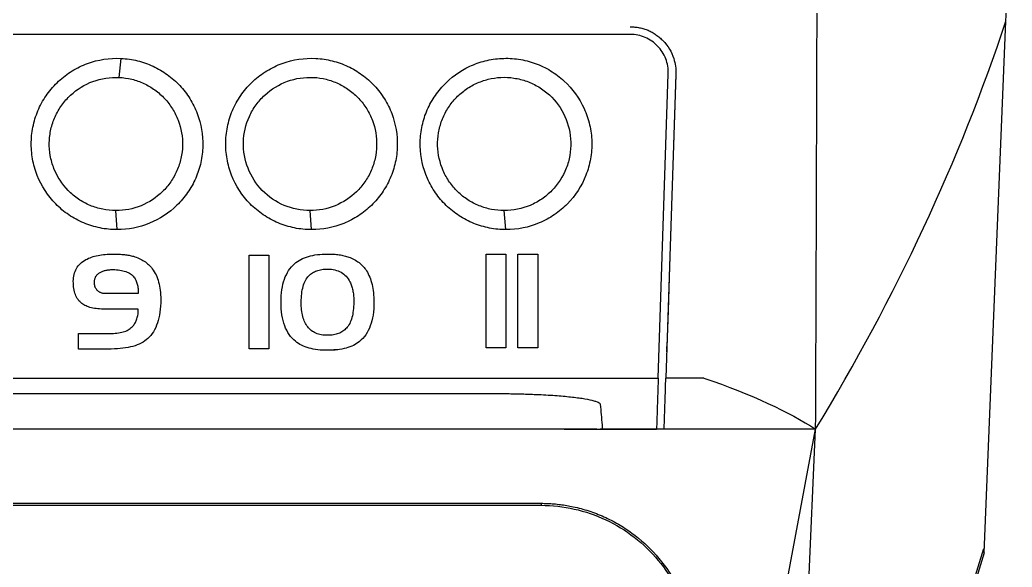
# Model space of a CAD drawing. Header units: inches. Extents: x 15 to 148, y 10 to 111.
# Drawn here: x 133.203 to 133.92, y 101.411 to 101.806 of the extents above; entities that cross this region are included whole.
import ezdxf

# ---------------------------------------------------------------- set-up
doc = ezdxf.new("R2010")
doc.units = ezdxf.units.IN
doc.header["$MEASUREMENT"] = 0
doc.layers.add('BLK_12AWG', color=7, linetype='Continuous')

# ---------------------------------------------------------------- blocks, each defined once
blk = doc.blocks.new('Varia')
at = {"color": 7, "linetype": 'Continuous'}
for p, q in [((165.7307, 100.0916), (165.7623, 100.8596)), ((165.2195, 100.8405), (162.0019, 100.8405)), ((164.4809, 100.7784), (164.4839, 100.8059)), ((165.2599, 100.3442), (165.2744, 100.7836)), ((165.2854, 100.7832), (165.2709, 100.3442)), ((165.2854, 100.7832), (165.2854, 100.7827)), ((165.2854, 100.7827), (165.2762, 100.5051)), ((164.478, 100.5585), (164.4764, 100.586)), ((164.759, 100.5585), (164.7569, 100.586)), ((165.0399, 100.5585), (165.0374, 100.586)), ((164.4251, 100.5094), (164.4269, 100.511)), ((164.4269, 100.511), (164.4288, 100.5125)), ((164.4288, 100.5125), (164.4308, 100.5139)), ((164.4308, 100.5139), (164.4331, 100.5152)), ((164.4331, 100.5152), (164.435, 100.5161)), ((164.435, 100.5161), (164.4369, 100.5171)), ((164.4369, 100.5171), (164.439, 100.5179)), ((164.439, 100.5179), (164.4411, 100.5187)), ((164.4411, 100.5187), (164.4434, 100.5195)), ((164.4434, 100.5195), (164.4456, 100.5201)), ((164.4456, 100.5201), (164.448, 100.5207)), ((164.448, 100.5207), (164.4505, 100.5213)), ((164.4505, 100.5213), (164.453, 100.5217)), ((164.453, 100.5217), (164.4556, 100.5222)), ((164.4556, 100.5222), (164.4583, 100.5225)), ((164.4583, 100.5225), (164.461, 100.5228)), ((164.461, 100.5228), (164.4639, 100.523)), ((164.4639, 100.523), (164.4668, 100.5232)), ((164.4668, 100.5232), (164.4698, 100.5233)), ((164.4698, 100.5233), (164.4728, 100.5233)), ((164.4728, 100.5233), (164.475, 100.5233)), ((164.475, 100.5233), (164.4771, 100.5233)), ((164.4771, 100.5233), (164.4791, 100.5232)), ((164.4791, 100.5232), (164.4811, 100.5231)), ((164.4811, 100.5231), (164.4831, 100.523)), ((164.4831, 100.523), (164.485, 100.5228)), ((164.485, 100.5228), (164.4868, 100.5227)), ((164.4868, 100.5227), (164.4886, 100.5225)), ((164.4886, 100.5225), (164.4904, 100.5223)), ((164.4904, 100.5223), (164.4921, 100.522)), ((164.4921, 100.522), (164.4938, 100.5217)), ((164.4938, 100.5217), (164.4955, 100.5215)), ((164.4955, 100.5215), (164.4971, 100.5211)), ((164.4971, 100.5211), (164.4986, 100.5208)), ((164.4986, 100.5208), (164.5001, 100.5204)), ((164.5001, 100.5204), (164.5016, 100.52)), ((164.5016, 100.52), (164.5037, 100.5193)), ((164.5037, 100.5193), (164.5058, 100.5186)), ((164.5058, 100.5186), (164.5079, 100.5178)), ((164.5079, 100.5178), (164.5099, 100.517)), ((164.5099, 100.517), (164.5118, 100.5161)), ((164.5118, 100.5161), (164.5137, 100.5151)), ((164.5137, 100.5151), (164.5155, 100.5141)), ((164.5155, 100.5141), (164.5172, 100.513)), ((164.5172, 100.513), (164.5189, 100.5118)), ((164.5189, 100.5118), (164.5205, 100.5106)), ((164.5205, 100.5106), (164.5221, 100.5093)), ((164.6688, 100.3863), (164.6688, 100.5218)), ((164.6688, 100.5218), (164.6975, 100.5218)), ((164.6975, 100.5218), (164.6975, 100.3863)), ((164.7344, 100.5091), (164.7365, 100.5109)), ((164.7365, 100.5109), (164.7387, 100.5125)), ((164.7387, 100.5125), (164.741, 100.514)), ((164.741, 100.514), (164.7435, 100.5153)), ((164.7435, 100.5153), (164.7461, 100.5166)), ((164.7461, 100.5166), (164.7488, 100.5178)), ((164.7488, 100.5178), (164.7516, 100.5188)), ((164.7516, 100.5188), (164.7545, 100.5198)), ((164.7545, 100.5198), (164.7575, 100.5206)), ((164.7575, 100.5206), (164.7607, 100.5213)), ((164.7607, 100.5213), (164.764, 100.5219)), ((164.764, 100.5219), (164.7674, 100.5224)), ((164.7674, 100.5224), (164.7709, 100.5228)), ((164.7709, 100.5228), (164.7745, 100.5231)), ((164.7745, 100.5231), (164.7783, 100.5233)), ((164.7783, 100.5233), (164.7821, 100.5233)), ((164.7821, 100.5233), (164.7844, 100.5233)), ((164.7844, 100.5233), (164.7866, 100.5232)), ((164.7866, 100.5232), (164.7887, 100.5231)), ((164.7887, 100.5231), (164.7908, 100.523)), ((164.7908, 100.523), (164.7929, 100.5229)), ((164.7929, 100.5229), (164.7949, 100.5227)), ((164.7949, 100.5227), (164.7969, 100.5224)), ((164.7969, 100.5224), (164.7988, 100.5222)), ((164.7988, 100.5222), (164.8007, 100.5219)), ((164.8007, 100.5219), (164.8026, 100.5216)), ((164.8026, 100.5216), (164.8044, 100.5212)), ((164.8044, 100.5212), (164.8061, 100.5208)), ((164.8061, 100.5208), (164.8079, 100.5203)), ((164.8079, 100.5203), (164.8095, 100.5199)), ((164.8095, 100.5199), (164.8112, 100.5194)), ((164.8112, 100.5194), (164.8128, 100.5188)), ((164.8128, 100.5188), (164.8149, 100.5181)), ((164.8149, 100.5181), (164.8169, 100.5172)), ((164.8169, 100.5172), (164.8188, 100.5163)), ((164.8188, 100.5163), (164.8207, 100.5153)), ((164.8207, 100.5153), (164.8225, 100.5143)), ((164.8225, 100.5143), (164.8243, 100.5132)), ((164.8243, 100.5132), (164.826, 100.5121)), ((164.826, 100.5121), (164.8276, 100.5109)), ((164.8276, 100.5109), (164.8292, 100.5096)), ((165.0112, 100.5233), (165.0399, 100.5233)), ((165.0112, 100.3879), (165.0112, 100.5233)), ((165.0399, 100.5233), (165.0399, 100.3879)), ((165.0572, 100.5233), (165.0859, 100.5233)), ((165.0572, 100.3879), (165.0572, 100.5233)), ((165.0859, 100.5233), (165.0859, 100.3879)), ((164.4166, 100.4961), (164.4174, 100.4982)), ((164.4174, 100.4982), (164.4183, 100.5003)), ((164.4183, 100.5003), (164.4194, 100.5023)), ((164.4194, 100.5023), (164.4206, 100.5042)), ((164.4206, 100.5042), (164.4219, 100.506)), ((164.4219, 100.506), (164.4234, 100.5078)), ((164.4234, 100.5078), (164.4251, 100.5094)), ((164.4517, 100.4955), (164.4526, 100.4961)), ((164.4526, 100.4961), (164.4535, 100.4967)), ((164.4535, 100.4967), (164.4544, 100.4972)), ((164.4544, 100.4972), (164.4555, 100.4977)), ((164.4555, 100.4977), (164.4565, 100.4982)), ((164.4565, 100.4982), (164.4576, 100.4986)), ((164.4576, 100.4986), (164.4587, 100.499)), ((164.4587, 100.499), (164.4598, 100.4993)), ((164.4598, 100.4993), (164.461, 100.4996)), ((164.461, 100.4996), (164.4622, 100.4999)), ((164.4622, 100.4999), (164.4635, 100.5001)), ((164.4635, 100.5001), (164.4648, 100.5003)), ((164.4648, 100.5003), (164.4661, 100.5005)), ((164.4661, 100.5005), (164.4675, 100.5006)), ((164.4675, 100.5006), (164.4689, 100.5007)), ((164.4689, 100.5007), (164.4704, 100.5008)), ((164.4704, 100.5008), (164.4719, 100.5008)), ((164.4719, 100.5008), (164.4746, 100.5008)), ((164.4746, 100.5008), (164.4771, 100.5006)), ((164.4771, 100.5006), (164.4796, 100.5004)), ((164.4796, 100.5004), (164.482, 100.5001)), ((164.482, 100.5001), (164.4843, 100.4997)), ((164.4843, 100.4997), (164.4864, 100.4992)), ((164.4864, 100.4992), (164.4885, 100.4987)), ((164.4885, 100.4987), (164.4905, 100.498)), ((164.4905, 100.498), (164.4924, 100.4973)), ((164.4924, 100.4973), (164.4941, 100.4965)), ((164.4941, 100.4965), (164.4958, 100.4956)), ((164.5221, 100.5093), (164.5236, 100.508)), ((164.5236, 100.508), (164.525, 100.5066)), ((164.525, 100.5066), (164.5264, 100.5051)), ((164.5264, 100.5051), (164.5277, 100.5036)), ((164.5277, 100.5036), (164.5289, 100.502)), ((164.5289, 100.502), (164.5304, 100.4999)), ((164.5304, 100.4999), (164.5318, 100.4977)), ((164.5318, 100.4977), (164.5331, 100.4954)), ((164.7226, 100.4934), (164.7242, 100.4965)), ((164.7242, 100.4965), (164.7259, 100.4994)), ((164.7259, 100.4994), (164.7278, 100.502)), ((164.7278, 100.502), (164.7299, 100.5046)), ((164.7299, 100.5046), (164.7321, 100.5069)), ((164.7321, 100.5069), (164.7344, 100.5091)), ((164.7589, 100.4952), (164.7603, 100.4961)), ((164.7603, 100.4961), (164.7617, 100.497)), ((164.7617, 100.497), (164.7632, 100.4978)), ((164.7632, 100.4978), (164.7648, 100.4985)), ((164.7648, 100.4985), (164.7665, 100.4992)), ((164.7665, 100.4992), (164.7682, 100.4997)), ((164.7682, 100.4997), (164.77, 100.5002)), ((164.77, 100.5002), (164.7718, 100.5006)), ((164.7718, 100.5006), (164.7738, 100.501)), ((164.7738, 100.501), (164.7757, 100.5012)), ((164.7757, 100.5012), (164.7778, 100.5014)), ((164.7778, 100.5014), (164.7799, 100.5015)), ((164.7799, 100.5015), (164.7821, 100.5016)), ((164.7821, 100.5016), (164.7849, 100.5015)), ((164.7849, 100.5015), (164.7876, 100.5013)), ((164.7876, 100.5013), (164.7902, 100.5009)), ((164.7902, 100.5009), (164.7927, 100.5004)), ((164.7927, 100.5004), (164.7951, 100.4997)), ((164.7951, 100.4997), (164.7974, 100.499)), ((164.7974, 100.499), (164.7996, 100.498)), ((164.7996, 100.498), (164.8017, 100.4969)), ((164.8017, 100.4969), (164.8037, 100.4957)), ((164.8292, 100.5096), (164.8307, 100.5083)), ((164.8307, 100.5083), (164.8321, 100.5069)), ((164.8321, 100.5069), (164.8335, 100.5055)), ((164.8335, 100.5055), (164.8348, 100.5039)), ((164.8348, 100.5039), (164.8361, 100.5024)), ((164.8361, 100.5024), (164.8373, 100.5007)), ((164.8373, 100.5007), (164.8384, 100.4991)), ((164.8384, 100.4991), (164.8397, 100.4969)), ((164.8397, 100.4969), (164.8409, 100.4947)), ((165.2762, 100.5051), (165.2741, 100.4418)), ((164.4148, 100.4839), (164.4149, 100.4865)), ((164.4149, 100.4812), (164.4148, 100.4839)), ((164.4149, 100.4865), (164.4151, 100.489)), ((164.4151, 100.489), (164.4155, 100.4915)), ((164.4155, 100.4915), (164.416, 100.4938)), ((164.416, 100.4938), (164.4166, 100.4961)), ((164.4453, 100.4835), (164.4454, 100.4846)), ((164.4453, 100.4824), (164.4453, 100.4835)), ((164.4453, 100.4815), (164.4453, 100.4824)), ((164.4454, 100.4846), (164.4455, 100.4856)), ((164.4455, 100.4856), (164.4457, 100.4866)), ((164.4457, 100.4866), (164.446, 100.4876)), ((164.446, 100.4876), (164.4463, 100.4886)), ((164.4463, 100.4886), (164.4467, 100.4895)), ((164.4467, 100.4895), (164.4471, 100.4904)), ((164.4471, 100.4904), (164.4476, 100.4912)), ((164.4476, 100.4912), (164.4481, 100.492)), ((164.4481, 100.492), (164.4487, 100.4928)), ((164.4487, 100.4928), (164.4494, 100.4935)), ((164.4494, 100.4935), (164.4501, 100.4942)), ((164.4501, 100.4942), (164.4508, 100.4949)), ((164.4508, 100.4949), (164.4517, 100.4955)), ((164.4958, 100.4956), (164.4973, 100.4946)), ((164.4973, 100.4946), (164.4988, 100.4935)), ((164.4988, 100.4935), (164.5001, 100.4923)), ((164.5001, 100.4923), (164.5014, 100.4911)), ((164.5014, 100.4911), (164.5025, 100.4897)), ((164.5025, 100.4897), (164.5033, 100.4887)), ((164.5033, 100.4887), (164.504, 100.4876)), ((164.504, 100.4876), (164.5046, 100.4865)), ((164.5046, 100.4865), (164.5052, 100.4853)), ((164.5052, 100.4853), (164.5058, 100.484)), ((164.5058, 100.484), (164.5063, 100.4827)), ((164.5063, 100.4827), (164.5068, 100.4813)), ((164.5331, 100.4954), (164.5343, 100.4931)), ((164.5343, 100.4931), (164.5353, 100.4906)), ((164.5353, 100.4906), (164.5364, 100.4881)), ((164.5364, 100.4881), (164.5373, 100.4854)), ((164.5373, 100.4854), (164.5381, 100.4827)), ((164.5381, 100.4827), (164.5388, 100.4799)), ((164.7177, 100.4796), (164.7187, 100.4833)), ((164.7187, 100.4833), (164.7199, 100.4869)), ((164.7199, 100.4869), (164.7211, 100.4902)), ((164.7211, 100.4902), (164.7226, 100.4934)), ((164.7484, 100.481), (164.7493, 100.4831)), ((164.7493, 100.4831), (164.7503, 100.4851)), ((164.7503, 100.4851), (164.7514, 100.487)), ((164.7514, 100.487), (164.7526, 100.4887)), ((164.7526, 100.4887), (164.7538, 100.4904)), ((164.7538, 100.4904), (164.7552, 100.4919)), ((164.7552, 100.4919), (164.7563, 100.493)), ((164.7563, 100.493), (164.7576, 100.4941)), ((164.7576, 100.4941), (164.7589, 100.4952)), ((164.8037, 100.4957), (164.8055, 100.4943)), ((164.8055, 100.4943), (164.8073, 100.4928)), ((164.8073, 100.4928), (164.8089, 100.4911)), ((164.8089, 100.4911), (164.8105, 100.4893)), ((164.8105, 100.4893), (164.8119, 100.4873)), ((164.8119, 100.4873), (164.8133, 100.4852)), ((164.8133, 100.4852), (164.8145, 100.483)), ((164.8145, 100.483), (164.8152, 100.4816)), ((164.8409, 100.4947), (164.842, 100.4924)), ((164.842, 100.4924), (164.8431, 100.49)), ((164.8431, 100.49), (164.844, 100.4875)), ((164.844, 100.4875), (164.8449, 100.4849)), ((164.8449, 100.4849), (164.8457, 100.4822)), ((164.8457, 100.4822), (164.8464, 100.4794)), ((164.415, 100.4785), (164.4149, 100.4812)), ((164.4152, 100.4759), (164.415, 100.4785)), ((164.4156, 100.4735), (164.4152, 100.4759)), ((164.416, 100.4711), (164.4156, 100.4735)), ((164.4165, 100.4689), (164.416, 100.4711)), ((164.4172, 100.4667), (164.4165, 100.4689)), ((164.4454, 100.4806), (164.4453, 100.4815)), ((164.4454, 100.4798), (164.4454, 100.4806)), ((164.4456, 100.4789), (164.4454, 100.4798)), ((164.4457, 100.4781), (164.4456, 100.4789)), ((164.4459, 100.4773), (164.4457, 100.4781)), ((164.4461, 100.4766), (164.4459, 100.4773)), ((164.4464, 100.4758), (164.4461, 100.4766)), ((164.4466, 100.4751), (164.4464, 100.4758)), ((164.4469, 100.4744), (164.4466, 100.4751)), ((164.4473, 100.4737), (164.4469, 100.4744)), ((164.4477, 100.4731), (164.4473, 100.4737)), ((164.4481, 100.4724), (164.4477, 100.4731)), ((164.4486, 100.4718), (164.4481, 100.4724)), ((164.449, 100.4712), (164.4486, 100.4718)), ((164.4496, 100.4706), (164.449, 100.4712)), ((164.4501, 100.4701), (164.4496, 100.4706)), ((164.4507, 100.4696), (164.4501, 100.4701)), ((164.4513, 100.4691), (164.4507, 100.4696)), ((164.452, 100.4686), (164.4513, 100.4691)), ((164.4527, 100.4682), (164.452, 100.4686)), ((164.4534, 100.4678), (164.4527, 100.4682)), ((164.4541, 100.4675), (164.4534, 100.4678)), ((164.4549, 100.4672), (164.4541, 100.4675)), ((164.5068, 100.4813), (164.5072, 100.4798)), ((164.5072, 100.4798), (164.5075, 100.4783)), ((164.5075, 100.4783), (164.5079, 100.4768)), ((164.5079, 100.4768), (164.5081, 100.4751)), ((164.5081, 100.4751), (164.5083, 100.4734)), ((164.5083, 100.4734), (164.5085, 100.4717)), ((164.5085, 100.4717), (164.5086, 100.4699)), ((164.5086, 100.4699), (164.5087, 100.468)), ((164.5087, 100.468), (164.5087, 100.4661)), ((164.5388, 100.4799), (164.5394, 100.477)), ((164.5394, 100.477), (164.5399, 100.474)), ((164.5399, 100.474), (164.5404, 100.4709)), ((164.5404, 100.4709), (164.5407, 100.4677)), ((164.5407, 100.4677), (164.5409, 100.4644)), ((164.7153, 100.4631), (164.7157, 100.4675)), ((164.7157, 100.4675), (164.7162, 100.4717)), ((164.7162, 100.4717), (164.7169, 100.4757)), ((164.7169, 100.4757), (164.7177, 100.4796)), ((164.7448, 100.466), (164.7452, 100.4688)), ((164.7452, 100.4688), (164.7457, 100.4715)), ((164.7457, 100.4715), (164.7462, 100.474)), ((164.7462, 100.474), (164.7469, 100.4765)), ((164.7469, 100.4765), (164.7476, 100.4788)), ((164.7476, 100.4788), (164.7484, 100.481)), ((164.8152, 100.4816), (164.8158, 100.4802)), ((164.8158, 100.4802), (164.8164, 100.4788)), ((164.8164, 100.4788), (164.8169, 100.4773)), ((164.8169, 100.4773), (164.8174, 100.4758)), ((164.8174, 100.4758), (164.8178, 100.4743)), ((164.8178, 100.4743), (164.8182, 100.4727)), ((164.8182, 100.4727), (164.8186, 100.4711)), ((164.8186, 100.4711), (164.8189, 100.4694)), ((164.8189, 100.4694), (164.8192, 100.4677)), ((164.8192, 100.4677), (164.8194, 100.466)), ((164.8464, 100.4794), (164.847, 100.4765)), ((164.847, 100.4765), (164.8476, 100.4736)), ((164.8476, 100.4736), (164.848, 100.4705)), ((164.848, 100.4705), (164.8484, 100.4674)), ((164.4179, 100.4647), (164.4172, 100.4667)), ((164.4187, 100.4627), (164.4179, 100.4647)), ((164.4196, 100.4609), (164.4187, 100.4627)), ((164.4206, 100.4591), (164.4196, 100.4609)), ((164.4217, 100.4575), (164.4206, 100.4591)), ((164.4229, 100.4559), (164.4217, 100.4575)), ((164.4242, 100.4545), (164.4229, 100.4559)), ((164.4256, 100.4531), (164.4242, 100.4545)), ((164.427, 100.4519), (164.4256, 100.4531)), ((164.4558, 100.4669), (164.4549, 100.4672)), ((164.4566, 100.4667), (164.4558, 100.4669)), ((164.4575, 100.4665), (164.4566, 100.4667)), ((164.4585, 100.4664), (164.4575, 100.4665)), ((164.4594, 100.4662), (164.4585, 100.4664)), ((164.4604, 100.4661), (164.4594, 100.4662)), ((164.4615, 100.4661), (164.4604, 100.4661)), ((164.4626, 100.4661), (164.4615, 100.4661)), ((164.5409, 100.4644), (164.5411, 100.461)), ((164.5411, 100.461), (164.5411, 100.4575)), ((164.5411, 100.4575), (164.5411, 100.4527)), ((164.715, 100.4538), (164.7151, 100.4586)), ((164.7151, 100.449), (164.715, 100.4538)), ((164.7151, 100.4586), (164.7153, 100.4631)), ((164.7441, 100.4569), (164.7443, 100.4601)), ((164.7441, 100.4537), (164.7441, 100.4569)), ((164.7441, 100.4508), (164.7441, 100.4537)), ((164.7443, 100.4601), (164.7445, 100.4631)), ((164.7445, 100.4631), (164.7448, 100.466)), ((164.8194, 100.466), (164.8196, 100.4642)), ((164.8196, 100.4642), (164.8198, 100.4624)), ((164.8198, 100.4624), (164.8199, 100.4606)), ((164.8199, 100.4606), (164.8199, 100.4587)), ((164.8199, 100.4587), (164.82, 100.4568)), ((164.82, 100.4538), (164.8199, 100.4506)), ((164.82, 100.4568), (164.82, 100.4538)), ((164.8484, 100.4674), (164.8487, 100.4641)), ((164.8487, 100.4641), (164.8489, 100.4608)), ((164.8489, 100.4608), (164.849, 100.4574)), ((164.849, 100.4574), (164.8491, 100.4538)), ((164.8491, 100.4538), (164.849, 100.4489)), ((164.4284, 100.4509), (164.427, 100.4519)), ((164.4299, 100.4499), (164.4284, 100.4509)), ((164.4315, 100.4491), (164.4299, 100.4499)), ((164.4332, 100.4483), (164.4315, 100.4491)), ((164.435, 100.4475), (164.4332, 100.4483)), ((164.4369, 100.4468), (164.435, 100.4475)), ((164.4389, 100.4462), (164.4369, 100.4468)), ((164.441, 100.4456), (164.4389, 100.4462)), ((164.4431, 100.4452), (164.441, 100.4456)), ((164.4454, 100.4447), (164.4431, 100.4452)), ((164.4478, 100.4444), (164.4454, 100.4447)), ((164.4502, 100.4441), (164.4478, 100.4444)), ((164.4528, 100.4439), (164.4502, 100.4441)), ((164.4554, 100.4437), (164.4528, 100.4439)), ((164.4582, 100.4436), (164.4554, 100.4437)), ((164.461, 100.4436), (164.4582, 100.4436)), ((164.5087, 100.4436), (164.461, 100.4436)), ((164.5085, 100.438), (164.5086, 100.4398)), ((164.5086, 100.4398), (164.5087, 100.4417)), ((164.5087, 100.4417), (164.5087, 100.4436)), ((164.54, 100.4392), (164.5393, 100.4351)), ((164.5405, 100.4435), (164.54, 100.4392)), ((164.5408, 100.448), (164.5405, 100.4435)), ((164.5411, 100.4527), (164.5408, 100.448)), ((164.7153, 100.4442), (164.7151, 100.449)), ((164.7157, 100.4397), (164.7153, 100.4442)), ((164.7163, 100.4354), (164.7157, 100.4397)), ((164.7442, 100.448), (164.7441, 100.4508)), ((164.7444, 100.4452), (164.7442, 100.448)), ((164.7447, 100.4426), (164.7444, 100.4452)), ((164.745, 100.4401), (164.7447, 100.4426)), ((164.7454, 100.4376), (164.745, 100.4401)), ((164.8189, 100.439), (164.8185, 100.4364)), ((164.8193, 100.4417), (164.8189, 100.439)), ((164.8196, 100.4446), (164.8193, 100.4417)), ((164.8198, 100.4476), (164.8196, 100.4446)), ((164.8199, 100.4506), (164.8198, 100.4476)), ((164.8483, 100.4396), (164.8478, 100.4352)), ((164.8488, 100.4442), (164.8483, 100.4396)), ((164.849, 100.4489), (164.8488, 100.4442)), ((165.2741, 100.4418), (165.2724, 100.3899)), ((164.5045, 100.4243), (164.5052, 100.4256)), ((164.5052, 100.4256), (164.5058, 100.427)), ((164.5058, 100.427), (164.5063, 100.4284)), ((164.5063, 100.4284), (164.5068, 100.4299)), ((164.5068, 100.4299), (164.5073, 100.4314)), ((164.5073, 100.4314), (164.5077, 100.433)), ((164.5077, 100.433), (164.508, 100.4346)), ((164.508, 100.4346), (164.5083, 100.4363)), ((164.5083, 100.4363), (164.5085, 100.438)), ((164.5376, 100.4274), (164.5365, 100.4238)), ((164.5385, 100.4312), (164.5376, 100.4274)), ((164.5393, 100.4351), (164.5385, 100.4312)), ((164.717, 100.4312), (164.7163, 100.4354)), ((164.7179, 100.4272), (164.717, 100.4312)), ((164.719, 100.4234), (164.7179, 100.4272)), ((164.7459, 100.4353), (164.7454, 100.4376)), ((164.7464, 100.433), (164.7459, 100.4353)), ((164.747, 100.4308), (164.7464, 100.433)), ((164.7477, 100.4287), (164.747, 100.4308)), ((164.7485, 100.4267), (164.7477, 100.4287)), ((164.7494, 100.4248), (164.7485, 100.4267)), ((164.7503, 100.423), (164.7494, 100.4248)), ((164.815, 100.4249), (164.8141, 100.4229)), ((164.8159, 100.4269), (164.815, 100.4249)), ((164.8166, 100.4291), (164.8159, 100.4269)), ((164.8173, 100.4314), (164.8166, 100.4291)), ((164.818, 100.4338), (164.8173, 100.4314)), ((164.8185, 100.4364), (164.818, 100.4338)), ((164.8462, 100.427), (164.8451, 100.4232)), ((164.847, 100.431), (164.8462, 100.427)), ((164.8478, 100.4352), (164.847, 100.431)), ((164.4825, 100.4097), (164.4847, 100.4102)), ((164.4847, 100.4102), (164.4867, 100.4107)), ((164.4867, 100.4107), (164.4887, 100.4114)), ((164.4887, 100.4114), (164.4906, 100.4121)), ((164.4906, 100.4121), (164.4924, 100.4129)), ((164.4924, 100.4129), (164.4941, 100.4138)), ((164.4941, 100.4138), (164.4957, 100.4147)), ((164.4957, 100.4147), (164.4972, 100.4158)), ((164.4972, 100.4158), (164.4986, 100.417)), ((164.4986, 100.417), (164.4999, 100.4182)), ((164.4999, 100.4182), (164.5012, 100.4195)), ((164.5012, 100.4195), (164.5021, 100.4206)), ((164.5021, 100.4206), (164.5029, 100.4218)), ((164.5029, 100.4218), (164.5037, 100.423)), ((164.5037, 100.423), (164.5045, 100.4243)), ((164.5307, 100.4111), (164.5288, 100.4084)), ((164.5323, 100.414), (164.5307, 100.4111)), ((164.5339, 100.4171), (164.5323, 100.414)), ((164.5352, 100.4203), (164.5339, 100.4171)), ((164.5365, 100.4238), (164.5352, 100.4203)), ((164.7202, 100.4198), (164.719, 100.4234)), ((164.7216, 100.4163), (164.7202, 100.4198)), ((164.7231, 100.4131), (164.7216, 100.4163)), ((164.7248, 100.41), (164.7231, 100.4131)), ((164.7513, 100.4213), (164.7503, 100.423)), ((164.7523, 100.4196), (164.7513, 100.4213)), ((164.7535, 100.4181), (164.7523, 100.4196)), ((164.7547, 100.4166), (164.7535, 100.4181)), ((164.7559, 100.4152), (164.7547, 100.4166)), ((164.7573, 100.4139), (164.7559, 100.4152)), ((164.7587, 100.4127), (164.7573, 100.4139)), ((164.7603, 100.4116), (164.7587, 100.4127)), ((164.7619, 100.4107), (164.7603, 100.4116)), ((164.7635, 100.4097), (164.7619, 100.4107)), ((164.8028, 100.4108), (164.8013, 100.4099)), ((164.8043, 100.4117), (164.8028, 100.4108)), ((164.8057, 100.4127), (164.8043, 100.4117)), ((164.807, 100.4138), (164.8057, 100.4127)), ((164.8083, 100.415), (164.807, 100.4138)), ((164.8095, 100.4162), (164.8083, 100.415)), ((164.8107, 100.4177), (164.8095, 100.4162)), ((164.8119, 100.4193), (164.8107, 100.4177)), ((164.813, 100.4211), (164.8119, 100.4193)), ((164.8141, 100.4229), (164.813, 100.4211)), ((164.841, 100.4128), (164.8393, 100.4097)), ((164.8425, 100.4161), (164.841, 100.4128)), ((164.8439, 100.4195), (164.8425, 100.4161)), ((164.8451, 100.4232), (164.8439, 100.4195)), ((164.4222, 100.3861), (164.4222, 100.4086)), ((164.4222, 100.4086), (164.4703, 100.4086)), ((164.4703, 100.4086), (164.4729, 100.4087)), ((164.4729, 100.4087), (164.4755, 100.4088)), ((164.4755, 100.4088), (164.4779, 100.409)), ((164.4779, 100.409), (164.4802, 100.4093)), ((164.4802, 100.4093), (164.4825, 100.4097)), ((164.5156, 100.3961), (164.513, 100.3946)), ((164.518, 100.3977), (164.5156, 100.3961)), ((164.5203, 100.3994), (164.518, 100.3977)), ((164.5225, 100.4013), (164.5203, 100.3994)), ((164.5248, 100.4035), (164.5225, 100.4013)), ((164.5269, 100.4058), (164.5248, 100.4035)), ((164.5288, 100.4084), (164.5269, 100.4058)), ((164.7267, 100.4071), (164.7248, 100.41)), ((164.7287, 100.4043), (164.7267, 100.4071)), ((164.7309, 100.4018), (164.7287, 100.4043)), ((164.7332, 100.3994), (164.7309, 100.4018)), ((164.7358, 100.3972), (164.7332, 100.3994)), ((164.7378, 100.3956), (164.7358, 100.3972)), ((164.7653, 100.409), (164.7635, 100.4097)), ((164.7671, 100.4082), (164.7653, 100.409)), ((164.7691, 100.4076), (164.7671, 100.4082)), ((164.7711, 100.4071), (164.7691, 100.4076)), ((164.7731, 100.4067), (164.7711, 100.4071)), ((164.7753, 100.4063), (164.7731, 100.4067)), ((164.7775, 100.4061), (164.7753, 100.4063)), ((164.7798, 100.406), (164.7775, 100.4061)), ((164.7822, 100.4059), (164.7798, 100.406)), ((164.7844, 100.406), (164.7822, 100.4059)), ((164.7866, 100.4061), (164.7844, 100.406)), ((164.7886, 100.4063), (164.7866, 100.4061)), ((164.7906, 100.4066), (164.7886, 100.4063)), ((164.7926, 100.4069), (164.7906, 100.4066)), ((164.7944, 100.4074), (164.7926, 100.4069)), ((164.7962, 100.4079), (164.7944, 100.4074)), ((164.798, 100.4085), (164.7962, 100.4079)), ((164.7997, 100.4092), (164.798, 100.4085)), ((164.8013, 100.4099), (164.7997, 100.4092)), ((164.8283, 100.397), (164.8263, 100.3954)), ((164.8308, 100.3992), (164.8283, 100.397)), ((164.8332, 100.4015), (164.8308, 100.3992)), ((164.8354, 100.4041), (164.8332, 100.4015)), ((164.8374, 100.4068), (164.8354, 100.4041)), ((164.8393, 100.4097), (164.8374, 100.4068)), ((164.4697, 100.3861), (164.4222, 100.3861)), ((164.4742, 100.3862), (164.4697, 100.3861)), ((164.4785, 100.3864), (164.4742, 100.3862)), ((164.4826, 100.3867), (164.4785, 100.3864)), ((164.4866, 100.3871), (164.4826, 100.3867)), ((164.4904, 100.3876), (164.4866, 100.3871)), ((164.4941, 100.3883), (164.4904, 100.3876)), ((164.4976, 100.389), (164.4941, 100.3883)), ((164.501, 100.3899), (164.4976, 100.389)), ((164.5042, 100.3909), (164.501, 100.3899)), ((164.5073, 100.392), (164.5042, 100.3909)), ((164.5102, 100.3933), (164.5073, 100.392)), ((164.513, 100.3946), (164.5102, 100.3933)), ((164.6975, 100.3863), (164.6688, 100.3863)), ((164.74, 100.3941), (164.7378, 100.3956)), ((164.7423, 100.3928), (164.74, 100.3941)), ((164.7447, 100.3915), (164.7423, 100.3928)), ((164.7472, 100.3903), (164.7447, 100.3915)), ((164.7498, 100.3893), (164.7472, 100.3903)), ((164.7526, 100.3883), (164.7498, 100.3893)), ((164.7554, 100.3874), (164.7526, 100.3883)), ((164.7584, 100.3867), (164.7554, 100.3874)), ((164.7614, 100.386), (164.7584, 100.3867)), ((164.7646, 100.3855), (164.7614, 100.386)), ((164.7679, 100.385), (164.7646, 100.3855)), ((164.7713, 100.3846), (164.7679, 100.385)), ((164.7748, 100.3844), (164.7713, 100.3846)), ((164.7784, 100.3842), (164.7748, 100.3844)), ((164.7821, 100.3842), (164.7784, 100.3842)), ((164.7859, 100.3842), (164.7821, 100.3842)), ((164.7895, 100.3844), (164.7859, 100.3842)), ((164.7877, 100.3847), (164.7932, 100.3847)), ((164.793, 100.3846), (164.7895, 100.3844)), ((164.7968, 100.385), (164.7912, 100.385)), ((164.7964, 100.385), (164.793, 100.3846)), ((164.7996, 100.3854), (164.7964, 100.385)), ((164.8028, 100.386), (164.7996, 100.3854)), ((164.8059, 100.3866), (164.8028, 100.386)), ((164.8088, 100.3874), (164.8059, 100.3866)), ((164.8116, 100.3882), (164.8088, 100.3874)), ((164.8144, 100.3892), (164.8116, 100.3882)), ((164.817, 100.3902), (164.8144, 100.3892)), ((164.8195, 100.3914), (164.817, 100.3902)), ((164.8218, 100.3926), (164.8195, 100.3914)), ((164.8241, 100.394), (164.8218, 100.3926)), ((164.8263, 100.3954), (164.8241, 100.394)), ((165.0399, 100.3879), (165.0112, 100.3879)), ((165.0859, 100.3879), (165.0572, 100.3879)), ((165.2721, 100.382), (165.2722, 100.3847)), ((165.2721, 100.382), (165.2721, 100.382)), ((165.2722, 100.3858), (165.2724, 100.3899)), ((165.2722, 100.3858), (165.2722, 100.3847)), ((165.1712, 100.2703), (162.0982, 100.2703)), ((165.1238, 100.2703), (162.1458, 100.2703)), ((165.2684, 100.2703), (165.1762, 100.2703)), ((165.2684, 100.2703), (165.2684, 100.2709)), ((165.4873, 100.2703), (165.2684, 100.2703)), ((165.2823, 99.178), (165.4873, 100.2703)), ((165.4359, 99.1268), (165.4873, 100.2703)), ((161.9117, 100.1632), (165.0906, 100.1632)), ((161.9117, 100.1603), (165.0906, 100.1603)), ((165.0906, 100.1632), (165.0906, 100.1603)), ((165.7296, 100.0974), (165.4334, 99.1281)), ((165.7307, 100.0916), (165.4359, 99.1268))]:
    blk.add_line(p, q, dxfattribs=at)
blk.add_line((165.1787, 100.2764), (165.1787, 100.2703))
for points, knots in [([(165.7623, 100.8596), (165.7625, 100.9056), (165.7628, 100.9975), (165.7634, 101.1356), (165.7639, 101.2737), (165.7644, 101.412), (165.7649, 101.5505), (165.7653, 101.689), (165.7658, 101.8277), (165.7662, 101.9666), (165.767, 102.218), (165.7683, 102.6809), (165.7696, 103.272), (165.7705, 103.8457), (165.7709, 104.2129), (165.7711, 104.4589), (165.7711, 104.6164), (165.7712, 104.7739), (165.7712, 104.9314), (165.7712, 105.0889), (165.7711, 105.1939), (165.7711, 105.2464)], [0, 0, 0, 0, 0.0318897, 0.0637804, 0.0956713, 0.1275617, 0.1594511, 0.1913391, 0.2232255, 0.25511, 0.2869926, 0.396247, 0.5728626, 0.6908157, 0.7865121, 0.8220971, 0.8576797, 0.8932603, 0.9288397, 0.964419, 1, 1, 1, 1]), ([(165.2194, 100.8515), (165.2217, 100.8514), (165.2262, 100.8513), (165.2328, 100.8503), (165.2392, 100.8487), (165.2453, 100.8465), (165.2511, 100.8437), (165.2567, 100.8402), (165.2619, 100.8361), (165.2689, 100.8296), (165.2766, 100.8197), (165.2823, 100.807), (165.2852, 100.7946), (165.2854, 100.787), (165.2854, 100.7832)], [0, 0, 0, 0, 0.065064, 0.128149, 0.189858, 0.250834, 0.311744, 0.373256, 0.43602, 0.500647, 0.643205, 0.785825, 0.892478, 1, 1, 1, 1]), ([(165.2744, 100.7836), (165.2747, 100.7911), (165.2734, 100.7984), (165.2681, 100.8122), (165.2641, 100.8185), (165.2539, 100.829), (165.2477, 100.8332), (165.2342, 100.8389), (165.2269, 100.8405), (165.2195, 100.8405)], [0, 0, 0, 0, 0.25, 0.25, 0.5, 0.5, 0.75, 0.75, 1, 1, 1, 1]), ([(164.478, 100.5585), (164.4697, 100.5585), (164.4615, 100.5593), (164.4455, 100.5626), (164.4375, 100.565), (164.4223, 100.5714), (164.4151, 100.5753), (164.4015, 100.5845), (164.3951, 100.5899), (164.3779, 100.6074), (164.3687, 100.6216), (164.3597, 100.6444), (164.3574, 100.6525), (164.3545, 100.6687), (164.3539, 100.6769), (164.3543, 100.6933), (164.3553, 100.7016), (164.3589, 100.7176), (164.3615, 100.7254), (164.3683, 100.7405), (164.3724, 100.7477), (164.382, 100.761), (164.3875, 100.7672), (164.3996, 100.7784), (164.4061, 100.7834), (164.4201, 100.792), (164.4276, 100.7956), (164.4507, 100.8041), (164.4673, 100.8067), (164.4839, 100.8059)], [0, 0, 0, 0, 0.0625, 0.0625, 0.125, 0.125, 0.1875, 0.1875, 0.25, 0.25, 0.375, 0.375, 0.4375, 0.4375, 0.5, 0.5, 0.5625, 0.5625, 0.625, 0.625, 0.6875, 0.6875, 0.75, 0.75, 0.8125, 0.8125, 0.875, 0.875, 1, 1, 1, 1]), ([(164.4839, 100.8059), (164.4919, 100.8055), (164.4998, 100.8043), (164.5152, 100.8005), (164.5228, 100.7979), (164.5374, 100.7912), (164.5442, 100.7872), (164.5571, 100.7778), (164.5632, 100.7725), (164.5741, 100.7608), (164.5789, 100.7545), (164.5874, 100.741), (164.591, 100.7337), (164.5995, 100.7114), (164.6023, 100.6953), (164.6017, 100.6714), (164.6008, 100.6634), (164.5973, 100.6478), (164.5948, 100.6402), (164.5885, 100.6256), (164.5845, 100.6185), (164.5755, 100.6054), (164.5703, 100.5993), (164.5531, 100.5825), (164.5396, 100.5737), (164.5098, 100.5616), (164.4941, 100.5585), (164.478, 100.5585)], [0, 0, 0, 0, 0.0625, 0.0625, 0.125, 0.125, 0.1875, 0.1875, 0.25, 0.25, 0.3125, 0.3125, 0.375, 0.375, 0.5, 0.5, 0.5625, 0.5625, 0.625, 0.625, 0.6875, 0.6875, 0.75, 0.75, 0.875, 0.875, 1, 1, 1, 1]), ([(164.759, 100.5585), (164.7507, 100.5585), (164.7425, 100.5593), (164.7264, 100.5626), (164.7184, 100.565), (164.7033, 100.5714), (164.6961, 100.5753), (164.6824, 100.5846), (164.676, 100.5899), (164.6588, 100.6075), (164.6496, 100.6217), (164.6406, 100.6446), (164.6383, 100.6526), (164.6355, 100.6689), (164.6348, 100.6771), (164.6352, 100.6936), (164.6363, 100.7019), (164.64, 100.7179), (164.6426, 100.7257), (164.6494, 100.7408), (164.6536, 100.748), (164.6632, 100.7613), (164.6687, 100.7675), (164.6809, 100.7787), (164.6874, 100.7836), (164.7015, 100.7922), (164.709, 100.7958), (164.7321, 100.8042), (164.7487, 100.8067), (164.7653, 100.8058)], [0, 0, 0, 0, 0.0625, 0.0625, 0.125, 0.125, 0.1875, 0.1875, 0.25, 0.25, 0.375, 0.375, 0.4375, 0.4375, 0.5, 0.5, 0.5625, 0.5625, 0.625, 0.625, 0.6875, 0.6875, 0.75, 0.75, 0.8125, 0.8125, 0.875, 0.875, 1, 1, 1, 1]), ([(164.7653, 100.8058), (164.7733, 100.8054), (164.7812, 100.8042), (164.7966, 100.8004), (164.8042, 100.7977), (164.8187, 100.791), (164.8255, 100.787), (164.8383, 100.7776), (164.8444, 100.7722), (164.8552, 100.7606), (164.8601, 100.7543), (164.8685, 100.7407), (164.8721, 100.7335), (164.8805, 100.7112), (164.8833, 100.695), (164.8827, 100.6712), (164.8817, 100.6632), (164.8782, 100.6475), (164.8757, 100.64), (164.8693, 100.6254), (164.8654, 100.6183), (164.8563, 100.6052), (164.8512, 100.5992), (164.8397, 100.588), (164.8334, 100.583), (164.8201, 100.5743), (164.8131, 100.5706), (164.7907, 100.5616), (164.775, 100.5585), (164.759, 100.5585)], [0, 0, 0, 0, 0.0625, 0.0625, 0.125, 0.125, 0.1875, 0.1875, 0.25, 0.25, 0.3125, 0.3125, 0.375, 0.375, 0.5, 0.5, 0.5625, 0.5625, 0.625, 0.625, 0.6875, 0.6875, 0.75, 0.75, 0.8125, 0.8125, 0.875, 0.875, 1, 1, 1, 1]), ([(165.0399, 100.5585), (165.0319, 100.5585), (165.024, 100.5593), (165.0084, 100.5623), (165.0007, 100.5646), (164.9859, 100.5706), (164.9789, 100.5743), (164.9655, 100.5829), (164.9592, 100.588), (164.9478, 100.5991), (164.9427, 100.6051), (164.9335, 100.6183), (164.9296, 100.6253), (164.92, 100.6471), (164.9164, 100.6631), (164.9158, 100.687), (164.9164, 100.6951), (164.9191, 100.7108), (164.9211, 100.7185), (164.9268, 100.7334), (164.9304, 100.7407), (164.9388, 100.7542), (164.9436, 100.7605), (164.96, 100.7782), (164.973, 100.7876), (164.9947, 100.7978), (165.0022, 100.8004), (165.0176, 100.8042), (165.0256, 100.8054), (165.0336, 100.8058)], [0, 0, 0, 0, 0.0625, 0.0625, 0.125, 0.125, 0.1875, 0.1875, 0.25, 0.25, 0.3125, 0.3125, 0.375, 0.375, 0.5, 0.5, 0.5625, 0.5625, 0.625, 0.625, 0.6875, 0.6875, 0.75, 0.75, 0.875, 0.875, 0.9375, 0.9375, 1, 1, 1, 1]), ([(165.0336, 100.8058), (165.0419, 100.8063), (165.0501, 100.8059), (165.0663, 100.8034), (165.0744, 100.8014), (165.0898, 100.7958), (165.0972, 100.7923), (165.1113, 100.7838), (165.118, 100.7787), (165.1361, 100.7621), (165.146, 100.7484), (165.1562, 100.726), (165.1589, 100.7181), (165.1626, 100.7019), (165.1636, 100.6938), (165.1641, 100.6773), (165.1634, 100.6689), (165.1606, 100.6527), (165.1584, 100.6448), (165.1493, 100.6217), (165.1402, 100.6076), (165.1228, 100.5899), (165.1165, 100.5846), (165.103, 100.5754), (165.0956, 100.5714), (165.0729, 100.5618), (165.0565, 100.5585), (165.0399, 100.5585)], [0, 0, 0, 0, 0.0625, 0.0625, 0.125, 0.125, 0.1875, 0.1875, 0.25, 0.25, 0.375, 0.375, 0.4375, 0.4375, 0.5, 0.5, 0.5625, 0.5625, 0.625, 0.625, 0.75, 0.75, 0.8125, 0.8125, 0.875, 0.875, 1, 1, 1, 1]), ([(164.4764, 100.586), (164.4699, 100.586), (164.4636, 100.5866), (164.4511, 100.5892), (164.4449, 100.5911), (164.4331, 100.596), (164.4276, 100.599), (164.417, 100.6062), (164.412, 100.6104), (164.3987, 100.6241), (164.3915, 100.6351), (164.3845, 100.6528), (164.3827, 100.6591), (164.3805, 100.6717), (164.38, 100.6781), (164.3803, 100.6908), (164.3811, 100.6973), (164.3839, 100.7097), (164.3859, 100.7158), (164.3912, 100.7275), (164.3944, 100.7332), (164.4019, 100.7435), (164.4061, 100.7483), (164.4202, 100.7614), (164.4312, 100.7682), (164.4553, 100.777), (164.468, 100.779), (164.4809, 100.7784)], [0, 0, 0, 0, 0.0625, 0.0625, 0.125, 0.125, 0.1875, 0.1875, 0.25, 0.25, 0.375, 0.375, 0.4375, 0.4375, 0.5, 0.5, 0.5625, 0.5625, 0.625, 0.625, 0.6875, 0.6875, 0.75, 0.75, 0.875, 0.875, 1, 1, 1, 1]), ([(164.4809, 100.7784), (164.4872, 100.7781), (164.4933, 100.7772), (164.5053, 100.7743), (164.5112, 100.7722), (164.5225, 100.767), (164.5278, 100.7639), (164.5378, 100.7566), (164.5425, 100.7524), (164.551, 100.7434), (164.5547, 100.7385), (164.5613, 100.7279), (164.5641, 100.7223), (164.5707, 100.7049), (164.5729, 100.6924), (164.5724, 100.6738), (164.5717, 100.6676), (164.569, 100.6554), (164.5671, 100.6495), (164.5621, 100.6382), (164.5591, 100.6326), (164.552, 100.6225), (164.5481, 100.6177), (164.5347, 100.6047), (164.5242, 100.5978), (164.5011, 100.5884), (164.4889, 100.586), (164.4764, 100.586)], [0, 0, 0, 0, 0.0625, 0.0625, 0.125, 0.125, 0.1875, 0.1875, 0.25, 0.25, 0.3125, 0.3125, 0.375, 0.375, 0.5, 0.5, 0.5625, 0.5625, 0.625, 0.625, 0.6875, 0.6875, 0.75, 0.75, 0.875, 0.875, 1, 1, 1, 1]), ([(164.7569, 100.586), (164.744, 100.586), (164.7312, 100.5886), (164.7078, 100.5985), (164.6968, 100.606), (164.679, 100.6242), (164.6719, 100.6353), (164.6626, 100.659), (164.6603, 100.6721), (164.661, 100.6976), (164.6639, 100.7104), (164.6719, 100.7279), (164.6751, 100.7335), (164.6826, 100.7438), (164.6868, 100.7486), (164.701, 100.7617), (164.7121, 100.7684), (164.7362, 100.7771), (164.7489, 100.779), (164.7618, 100.7784)], [0, 0, 0, 0, 0.125, 0.125, 0.25, 0.25, 0.375, 0.375, 0.5, 0.5, 0.625, 0.625, 0.6875, 0.6875, 0.75, 0.75, 0.875, 0.875, 1, 1, 1, 1]), ([(164.7618, 100.7784), (164.768, 100.7781), (164.7741, 100.7771), (164.7861, 100.7742), (164.792, 100.7721), (164.8032, 100.7668), (164.8085, 100.7637), (164.8185, 100.7564), (164.8232, 100.7523), (164.8316, 100.7432), (164.8354, 100.7383), (164.8419, 100.7277), (164.8447, 100.7221), (164.8513, 100.7047), (164.8534, 100.6922), (164.8529, 100.6736), (164.8522, 100.6674), (164.8495, 100.6552), (164.8475, 100.6494), (164.8426, 100.638), (164.8395, 100.6325), (164.8324, 100.6223), (164.8285, 100.6176), (164.8151, 100.6046), (164.8046, 100.5978), (164.7815, 100.5884), (164.7693, 100.586), (164.7569, 100.586)], [0, 0, 0, 0, 0.0625, 0.0625, 0.125, 0.125, 0.1875, 0.1875, 0.25, 0.25, 0.3125, 0.3125, 0.375, 0.375, 0.5, 0.5, 0.5625, 0.5625, 0.625, 0.625, 0.6875, 0.6875, 0.75, 0.75, 0.875, 0.875, 1, 1, 1, 1]), ([(165.0374, 100.586), (165.0311, 100.586), (165.025, 100.5866), (165.0129, 100.5889), (165.0069, 100.5907), (164.9955, 100.5954), (164.99, 100.5982), (164.9797, 100.605), (164.9747, 100.6089), (164.9659, 100.6175), (164.9619, 100.6222), (164.9548, 100.6324), (164.9517, 100.6379), (164.9443, 100.6549), (164.9415, 100.6673), (164.941, 100.6859), (164.9414, 100.6922), (164.9435, 100.7045), (164.9451, 100.7104), (164.9495, 100.722), (164.9523, 100.7277), (164.9589, 100.7383), (164.9626, 100.7432), (164.971, 100.7523), (164.9757, 100.7565), (164.9857, 100.7637), (164.9911, 100.7669), (165.0023, 100.7721), (165.0082, 100.7742), (165.0201, 100.7771), (165.0262, 100.7781), (165.0324, 100.7784)], [0, 0, 0, 0, 0.0625, 0.0625, 0.125, 0.125, 0.1875, 0.1875, 0.25, 0.25, 0.3125, 0.3125, 0.375, 0.375, 0.5, 0.5, 0.5625, 0.5625, 0.625, 0.625, 0.6875, 0.6875, 0.75, 0.75, 0.8125, 0.8125, 0.875, 0.875, 0.9375, 0.9375, 1, 1, 1, 1]), ([(165.0324, 100.7784), (165.0389, 100.7787), (165.0452, 100.7784), (165.0578, 100.7765), (165.0641, 100.7749), (165.0761, 100.7706), (165.0818, 100.7679), (165.0927, 100.7612), (165.0979, 100.7573), (165.112, 100.7444), (165.1197, 100.7337), (165.1303, 100.7105), (165.1332, 100.6976), (165.1337, 100.6784), (165.1333, 100.6719), (165.131, 100.6593), (165.1293, 100.6531), (165.1223, 100.6351), (165.1152, 100.6242), (165.1017, 100.6104), (165.0968, 100.6063), (165.0863, 100.5991), (165.0806, 100.596), (165.063, 100.5886), (165.0502, 100.586), (165.0374, 100.586)], [0, 0, 0, 0, 0.0625, 0.0625, 0.125, 0.125, 0.1875, 0.1875, 0.25, 0.25, 0.375, 0.375, 0.5, 0.5, 0.5625, 0.5625, 0.625, 0.625, 0.75, 0.75, 0.8125, 0.8125, 0.875, 0.875, 1, 1, 1, 1]), ([(161.9615, 100.3442), (162.51, 100.3442), (163.0608, 100.3442), (163.8871, 100.3442), (164.1623, 100.3442), (164.7117, 100.3442), (164.986, 100.3442), (165.2599, 100.3442)], [0, 0, 0, 0, 0.5, 0.5, 0.75, 0.75, 1, 1, 1, 1]), ([(165.2599, 100.3442), (165.2596, 100.3365), (165.2594, 100.3289), (165.2591, 100.3214), (165.2589, 100.3139), (165.2586, 100.3064), (165.2584, 100.299), (165.2581, 100.2894), (165.2577, 100.2798), (165.2574, 100.2703)], [0, 0, 0, 0, 0.00393326, 0.00393326, 0.00393326, 0.00786652, 0.00786652, 0.00786652, 0.01298133, 0.01298133, 0.01298133, 0.01298133]), ([(165.2684, 100.2709), (165.2689, 100.2836), (165.2695, 100.3023), (165.2703, 100.3268), (165.2707, 100.3386), (165.2709, 100.3442)], [0, 0, 0, 0, 0.528363, 0.776901, 1, 1, 1, 1]), ([(162.2512, 100.3219), (162.2938, 100.3219), (162.3798, 100.3219), (162.5101, 100.3218), (162.6427, 100.3218), (162.7777, 100.3217), (162.915, 100.3217), (163.0547, 100.3216), (163.1967, 100.3216), (163.3411, 100.3216), (163.4878, 100.3216), (163.6689, 100.3216), (163.8813, 100.3215), (164.122, 100.3216), (164.3561, 100.3216), (164.5835, 100.3216), (164.8043, 100.3217), (164.9491, 100.3217), (165.0204, 100.3218)], [0, 0, 0, 0, 0.046189, 0.09323, 0.14112, 0.189859, 0.239445, 0.289876, 0.341151, 0.393267, 0.446223, 0.500016, 0.589309, 0.676229, 0.760767, 0.842913, 0.92266, 1, 1, 1, 1]), ([(165.0204, 100.3218), (165.0234, 100.3218), (165.0293, 100.3218), (165.0381, 100.3217), (165.0468, 100.3216), (165.0553, 100.3214), (165.0638, 100.3212), (165.0723, 100.3209), (165.0873, 100.3204), (165.108, 100.3193), (165.1314, 100.3173), (165.1507, 100.3149), (165.1627, 100.3126), (165.1696, 100.3106), (165.1734, 100.3091), (165.1758, 100.3076), (165.1761, 100.3065), (165.1762, 100.306)], [0, 0, 0, 0, 0.035674, 0.071182, 0.106642, 0.14217, 0.177881, 0.213885, 0.250291, 0.375611, 0.500046, 0.624048, 0.749783, 0.813089, 0.875492, 0.937589, 1, 1, 1, 1]), ([(165.1762, 100.306), (165.1766, 100.3011), (165.1775, 100.2912), (165.1783, 100.2814), (165.1787, 100.2764)], [0, 0, 0, 0, 0.491011, 1, 1, 1, 1]), ([(165.1238, 100.2703), (165.1461, 100.2703), (165.1807, 100.2703), (165.2252, 100.2703), (165.2475, 100.2703), (165.2574, 100.2703)], [0, 0, 0, 0, 0.499995, 0.777138, 1, 1, 1, 1]), ([(165.0906, 100.1632), (165.0937, 100.1632), (165.0999, 100.1631), (165.1092, 100.1625), (165.1185, 100.1615), (165.1278, 100.1602), (165.1416, 100.1575), (165.1597, 100.1526), (165.1816, 100.1442), (165.2026, 100.1334), (165.2289, 100.1162), (165.2588, 100.0889), (165.2823, 100.0555), (165.2967, 100.0254), (165.305, 100.0015), (165.3104, 99.977), (165.3128, 99.9545), (165.313, 99.9345), (165.3119, 99.9168), (165.31, 99.9051), (165.309, 99.8993)], [0, 0, 0, 0, 0.0233553, 0.0466486, 0.0699249, 0.0932291, 0.116606, 0.1752668, 0.2341538, 0.2932306, 0.3526342, 0.4731511, 0.5997175, 0.6655425, 0.7316832, 0.7965405, 0.8615762, 0.9077335, 0.9537852, 1, 1, 1, 1]), ([(165.0906, 100.1603), (165.1228, 100.1603), (165.155, 100.1531), (165.2132, 100.1257), (165.2393, 100.1056), (165.2804, 100.056), (165.2955, 100.0267), (165.3116, 99.9643), (165.3127, 99.9314), (165.3068, 99.8997)], [0, 0, 0, 0, 0.25, 0.25, 0.5, 0.5, 0.75, 0.75, 1, 1, 1, 1])]:
    blk.add_open_spline(points, degree=3, knots=knots, dxfattribs=at)
for points in [[(165.4873, 100.2703), (165.4881, 100.4738), (165.4888, 100.6781), (165.4894, 100.883)], [(165.4873, 100.2703), (165.6031, 100.4611), (165.6952, 100.6585), (165.7623, 100.8596)], [(164.5087, 100.4661), (164.4933, 100.4661), (164.478, 100.4661), (164.4626, 100.4661)], [(165.3259, 100.3442), (165.3076, 100.3442), (165.2892, 100.3442), (165.2709, 100.3442)], [(165.3259, 100.3442), (165.3952, 100.32), (165.4491, 100.2953), (165.4873, 100.2703)]]:
    blk.add_open_spline(points, degree=3, dxfattribs=at)

msp = doc.modelspace()

# ---------------------------------------------------------------- block references
at = {"layer": 'BLK_12AWG', "xscale": 0.5, "yscale": 0.5, "zscale": 0.5}
msp.add_blockref('Varia', (51.03398, 51.37509), dxfattribs=at)

doc.saveas('drawing.dxf')
